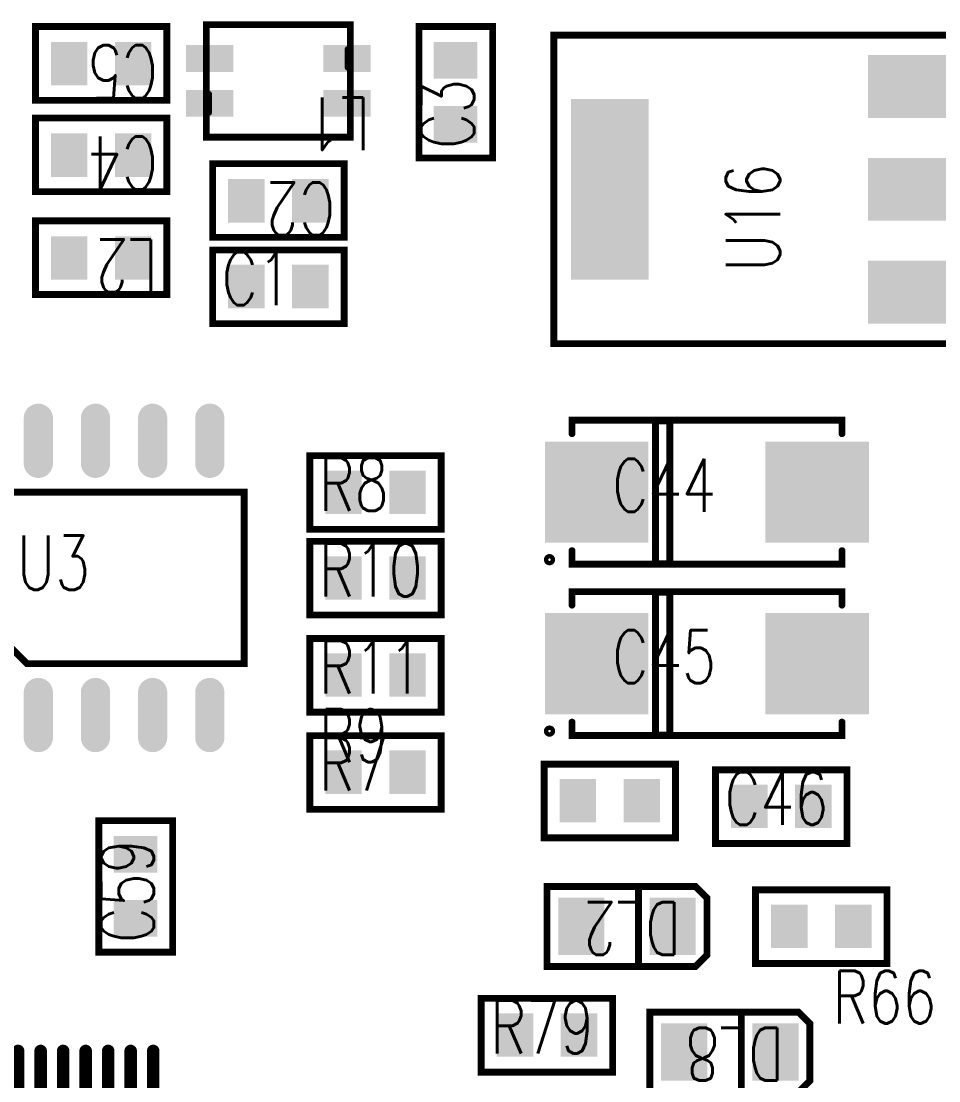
# Model space of a CAD drawing. Extents: x -268 to 95, y -38 to 132.
# Drawn here: x -240.79 to -220.4, y 108.2 to 131.76 of the extents above; entities that cross this region are included whole.
import ezdxf

# ---------------------------------------------------------------- set-up
doc = ezdxf.new("R2010")
doc.units = 0
for name, color, linetype in [('DRIL_NPLTE_THRU_01', 96, 'CONTINUOUS'), ('DRIL_NPLTE_THRU_06', 16, 'CONTINUOUS'), ('DRIL_PLTE_THRU_01', 96, 'CONTINUOUS'), ('DRIL_PLTE_THRU_06', 16, 'CONTINUOUS'), ('PADS_BOT', 1, 'CONTINUOUS'), ('PADS_INNER', 3, 'CONTINUOUS'), ('PADS_TOP', 3, 'CONTINUOUS'), ('PART_NAME_26', 255, 'CONTINUOUS'), ('PART_TOP_2DLINE_26', 255, 'CONTINUOUS'), ('PART_TOP_COPPER_26', 255, 'CONTINUOUS'), ('PART_TOP_TEXT_26', 255, 'CONTINUOUS')]:
    doc.layers.add(name, color=color, linetype=linetype)
doc.styles.add('W0$1524', font='simplex', dxfattribs={"width": 0.75})
doc.styles.add('W0$2032', font='simplex', dxfattribs={"width": 0.75})

# ---------------------------------------------------------------- blocks, each defined once
blk = doc.blocks.new('SMOOTH_0$1524')
at = {"const_width": 0.0762}
blk.add_lwpolyline([(-0.0381, 0, 1), (0.0381, 0, 1)], format="xyb", close=True, dxfattribs=at)
blk = doc.blocks.new('PART_BODY_TOP_52')
at = {"layer": 'PART_TOP_2DLINE_26', "const_width": 0.1524}
blk.add_lwpolyline([(-1.4605, -0.8255), (-1.4605, 0.8128), (-1.4605, 0.8128), (1.4605, 0.8128), (1.4605, -0.8255), (-1.4605, -0.8255)], dxfattribs=at)
at = {"layer": 'PART_TOP_2DLINE_26'}
for p in [(-1.4605, 0.8128), (-1.4605, 0.8128), (1.4605, 0.8128), (-1.4605, -0.8255), (-1.4605, -0.8255), (1.4605, -0.8255)]:
    blk.add_blockref('SMOOTH_0$1524', p, dxfattribs=at)
blk = doc.blocks.new('DRIL_HOLE_0')
blk.add_lwpolyline([(0, 0, 1), (0, 0, 1)], format="xyb", close=True)
blk = doc.blocks.new('PAD_0')
blk.add_lwpolyline([(0, 0, 1), (0, 0, 1)], format="xyb", close=True)
blk = doc.blocks.new('PAD_1')
at = {"const_width": 0.8128}
blk.add_lwpolyline([(-0.4826, 0), (0.4826, 0)], dxfattribs=at)
blk = doc.blocks.new('STK_TOP_5')
at = {"layer": 'DRIL_PLTE_THRU_01'}
blk.add_blockref('DRIL_HOLE_0', (0, 0), dxfattribs=at)
at = {"layer": 'DRIL_PLTE_THRU_06'}
blk.add_blockref('DRIL_HOLE_0', (0, 0), dxfattribs=at)
at = {"layer": 'PADS_BOT'}
blk.add_blockref('PAD_0', (0, 0), dxfattribs=at)
at = {"layer": 'PADS_INNER'}
blk.add_blockref('PAD_0', (0, 0), dxfattribs=at)
at = {"layer": 'PADS_TOP', "rotation": 90}
blk.add_blockref('PAD_1', (0, 0), dxfattribs=at)
blk = doc.blocks.new('SYM_TOP_4')
for name, p in [('PART_BODY_TOP_52', (0, 0)), ('STK_TOP_5', (-0.7112, 0)), ('STK_TOP_5', (0.7112, 0))]:
    blk.add_blockref(name, p)
blk = doc.blocks.new('PART_TOP_0')
blk.add_blockref('SYM_TOP_4', (0, 0))
at = {"layer": 'PART_NAME_26', "style": 'W0$1524', "width": 0.75}
blk.add_text('C1', height=1.17348, dxfattribs=at).set_placement((-1.25603, -0.4109506667))
blk = doc.blocks.new('PART_TOP_1')
blk.add_blockref('SYM_TOP_4', (0, 0))
at = {"layer": 'PART_NAME_26', "style": 'W0$1524', "width": 0.75}
blk.add_text('C2', height=1.17348, dxfattribs=at).set_placement((-1.25603, -0.4109506667))
blk = doc.blocks.new('PART_TOP_2')
blk.add_blockref('SYM_TOP_4', (0, 0))
at = {"layer": 'PART_NAME_26', "style": 'W0$1524', "width": 0.75}
blk.add_text('C3', height=1.17348, dxfattribs=at).set_placement((-1.25603, -0.4109506667))
blk = doc.blocks.new('PART_TOP_3')
blk.add_blockref('SYM_TOP_4', (0, 0))
at = {"layer": 'PART_NAME_26', "style": 'W0$1524', "width": 0.75}
blk.add_text('C4', height=1.17348, dxfattribs=at).set_placement((-1.25603, -0.4109506667))
blk = doc.blocks.new('PART_TOP_4')
blk.add_blockref('SYM_TOP_4', (0, 0))
at = {"layer": 'PART_NAME_26', "style": 'W0$1524', "width": 0.75}
blk.add_text('C5', height=1.17348, dxfattribs=at).set_placement((-1.25603, -0.4109506667))
blk = doc.blocks.new('PART_BODY_TOP_67')
at = {"layer": 'PART_TOP_2DLINE_26', "const_width": 0.1524}
for points in [[(2.99974, 1.2996333333), (2.99974, 1.6002), (-2.99974, 1.6002), (-2.99974, 1.2996333333)], [(2.99974, -1.2996333333), (2.99974, -1.5997766667), (-2.99974, -1.5997766667), (-2.99974, -1.2996333333)]]:
    blk.add_lwpolyline(points, dxfattribs=at)
at = {"layer": 'PART_TOP_COPPER_26', "const_width": 0.1524}
blk.add_lwpolyline([(-1.143, 1.5875), (-0.8255, 1.5875), (-0.8255, -1.5875), (-1.143, -1.5875)], close=True, dxfattribs=at)
blk.add_lwpolyline([(-3.54838, -1.4998693333, 1), (-3.4510133333, -1.4998693333, 1)], format="xyb", close=True, dxfattribs=at)
at = {"layer": 'PART_TOP_2DLINE_26'}
for p in [(-2.99974, 1.6002), (2.99974, 1.6002), (-2.99974, 1.2996333333), (2.99974, 1.2996333333), (-2.99974, -1.2996333333), (2.99974, -1.2996333333), (-2.99974, -1.5997766667), (2.99974, -1.5997766667)]:
    blk.add_blockref('SMOOTH_0$1524', p, dxfattribs=at)
at = {"layer": 'PART_TOP_COPPER_26'}
for p in [(-1.143, 1.5875), (-0.8255, 1.5875), (-1.143, -1.5875), (-0.8255, -1.5875)]:
    blk.add_blockref('SMOOTH_0$1524', p, dxfattribs=at)
blk = doc.blocks.new('PAD_5')
at = {"const_width": 2.2495933333}
blk.add_lwpolyline([(-1.1497733333, 0), (1.1497733333, 0)], dxfattribs=at)
blk = doc.blocks.new('STK_TOP_22')
at = {"layer": 'DRIL_NPLTE_THRU_01'}
blk.add_blockref('DRIL_HOLE_0', (0, 0), dxfattribs=at)
at = {"layer": 'DRIL_NPLTE_THRU_06'}
blk.add_blockref('DRIL_HOLE_0', (0, 0), dxfattribs=at)
at = {"layer": 'PADS_BOT'}
blk.add_blockref('PAD_0', (0, 0), dxfattribs=at)
at = {"layer": 'PADS_INNER'}
blk.add_blockref('PAD_0', (0, 0), dxfattribs=at)
at = {"layer": 'PADS_TOP'}
blk.add_blockref('PAD_5', (0, 0), dxfattribs=at)
blk = doc.blocks.new('SYM_TOP_19')
for name, p in [('PART_BODY_TOP_67', (0, 0)), ('STK_TOP_22', (-2.44983, 0)), ('STK_TOP_22', (2.44983, 0))]:
    blk.add_blockref(name, p)
blk = doc.blocks.new('PART_TOP_43')
blk.add_blockref('SYM_TOP_19', (0, 0))
at = {"layer": 'PART_NAME_26', "style": 'W0$1524', "width": 0.75}
blk.add_text('C44', height=1.17348, dxfattribs=at).set_placement((-2.1001566667, -0.432964))
blk = doc.blocks.new('PART_TOP_44')
blk.add_blockref('SYM_TOP_19', (0, 0))
at = {"layer": 'PART_NAME_26', "style": 'W0$1524', "width": 0.75}
blk.add_text('C45', height=1.17348, dxfattribs=at).set_placement((-2.1001566667, -0.432964))
blk = doc.blocks.new('PART_TOP_45')
blk.add_blockref('SYM_TOP_4', (0, 0))
at = {"layer": 'PART_NAME_26', "style": 'W0$1524', "width": 0.75}
blk.add_text('C46', height=1.17348, dxfattribs=at).set_placement((-1.25603, -0.4109506667))
blk = doc.blocks.new('PART_TOP_58')
blk.add_blockref('SYM_TOP_4', (0, 0))
at = {"layer": 'PART_NAME_26', "style": 'W0$1524', "width": 0.75}
blk.add_text('C59', height=1.17348, dxfattribs=at).set_placement((-1.25603, -0.4109506667))
blk = doc.blocks.new('PART_BODY_TOP_56')
at = {"layer": 'PART_TOP_2DLINE_26', "const_width": 0.1524}
for points in [[(-1.778, -0.635), (-1.524, -0.889), (1.778, -0.889), (1.778, 0.889), (-1.524, 0.889), (-1.778, 0.635), (-1.778, -0.635)], [(-0.254, 0.889), (-0.254, -0.889)]]:
    blk.add_lwpolyline(points, dxfattribs=at)
at = {"layer": 'PART_TOP_2DLINE_26'}
for p in [(-1.524, 0.889), (-0.254, 0.889), (1.778, 0.889), (-1.778, 0.635), (-1.778, -0.635), (-1.778, -0.635), (-1.524, -0.889), (-0.254, -0.889), (1.778, -0.889)]:
    blk.add_blockref('SMOOTH_0$1524', p, dxfattribs=at)
blk = doc.blocks.new('PAD_2')
at = {"const_width": 1.02616}
blk.add_lwpolyline([(-0.6366933333, 0), (0.6366933333, 0)], dxfattribs=at)
blk = doc.blocks.new('STK_TOP_11')
at = {"layer": 'DRIL_PLTE_THRU_01'}
blk.add_blockref('DRIL_HOLE_0', (0, 0), dxfattribs=at)
at = {"layer": 'DRIL_PLTE_THRU_06'}
blk.add_blockref('DRIL_HOLE_0', (0, 0), dxfattribs=at)
at = {"layer": 'PADS_BOT'}
blk.add_blockref('PAD_0', (0, 0), dxfattribs=at)
at = {"layer": 'PADS_INNER'}
blk.add_blockref('PAD_0', (0, 0), dxfattribs=at)
at = {"layer": 'PADS_TOP', "rotation": 90}
blk.add_blockref('PAD_2', (0, 0), dxfattribs=at)
blk = doc.blocks.new('SYM_TOP_8')
for name, p in [('PART_BODY_TOP_56', (0, 0)), ('STK_TOP_11', (-1.016, 0)), ('STK_TOP_11', (1.016, 0))]:
    blk.add_blockref(name, p)
blk = doc.blocks.new('PART_TOP_77')
blk.add_blockref('SYM_TOP_8', (0, 0))
at = {"layer": 'PART_NAME_26', "style": 'W0$1524', "width": 0.75}
blk.add_text('DL2', height=1.17348, dxfattribs=at).set_placement((-1.2022666667, -0.5413373333))
blk = doc.blocks.new('PART_TOP_83')
blk.add_blockref('SYM_TOP_8', (0, 0))
at = {"layer": 'PART_NAME_26', "style": 'W0$1524', "width": 0.75}
blk.add_text('DL8', height=1.17348, dxfattribs=at).set_placement((-1.2022666667, -0.5413373333))
blk = doc.blocks.new('PART_BODY_TOP_66')
at = {"layer": 'PART_TOP_2DLINE_26', "const_width": 0.1524}
for points in [[(-1.6002, -1.20015, 0.4142135624), (-1.5502466667, -1.2501033333), (-1.6002, -1.2501033333), (-1.6002, -1.20015), (-1.6002, 1.20015), (-1.6002, 1.2501033333), (-1.5502466667, 1.2501033333, 0.4142135624), (-1.6002, 1.20015)], [(1.6002, 1.20015, 0.4091108014), (1.5494, 1.2501033333), (1.6002, 1.2501033333), (1.6002, 1.20015), (1.6002, -1.20015), (1.6002, -1.2501033333), (1.5494, -1.2501033333, 0.4091108014), (1.6002, -1.20015)]]:
    blk.add_lwpolyline(points, format="xyb", dxfattribs=at)
for points in [[(1.5494, 1.2501033333), (-1.5502466667, 1.2501033333)], [(1.5494, 0.7001933333), (1.5494, 0.3001433333)], [(-1.5502466667, -0.7001933333), (-1.5502466667, -0.3001433333)], [(-1.5502466667, -1.2501033333), (1.5494, -1.2501033333)]]:
    blk.add_lwpolyline(points, dxfattribs=at)
at = {"layer": 'PART_TOP_2DLINE_26'}
for p in [(-1.5502466667, 1.2501033333), (1.5494, 1.2501033333), (1.5494, 1.2501033333), (1.6002, 1.2501033333), (1.6002, 1.20015), (1.6002, 1.20015), (1.5494, 0.7001933333), (1.5494, 0.3001433333), (-1.5502466667, -0.3001433333), (-1.5502466667, -0.7001933333), (-1.6002, -1.20015), (-1.6002, -1.20015), (-1.6002, -1.2501033333), (-1.5502466667, -1.2501033333), (-1.5502466667, -1.2501033333), (1.5494, -1.2501033333)]:
    blk.add_blockref('SMOOTH_0$1524', p, dxfattribs=at)
blk = doc.blocks.new('PAD_31')
at = {"const_width": 0.59944}
blk.add_lwpolyline([(-0.5249333333, 0), (0.5249333333, 0)], dxfattribs=at)
blk = doc.blocks.new('STK_TOP_21')
at = {"layer": 'DRIL_PLTE_THRU_01'}
blk.add_blockref('DRIL_HOLE_0', (0, 0), dxfattribs=at)
at = {"layer": 'DRIL_PLTE_THRU_06'}
blk.add_blockref('DRIL_HOLE_0', (0, 0), dxfattribs=at)
at = {"layer": 'PADS_BOT'}
blk.add_blockref('PAD_0', (0, 0), dxfattribs=at)
at = {"layer": 'PADS_INNER'}
blk.add_blockref('PAD_0', (0, 0), dxfattribs=at)
at = {"layer": 'PADS_TOP'}
blk.add_blockref('PAD_31', (0, 0), dxfattribs=at)
blk = doc.blocks.new('SYM_TOP_18')
for name, p in [('PART_BODY_TOP_66', (0, 0)), ('STK_TOP_21', (-1.5248466667, 0.4999566667)), ('STK_TOP_21', (1.5248466667, 0.4999566667)), ('STK_TOP_21', (-1.5248466667, -0.4999566667)), ('STK_TOP_21', (1.5248466667, -0.4999566667))]:
    blk.add_blockref(name, p)
blk = doc.blocks.new('PART_TOP_101')
blk.add_blockref('SYM_TOP_18', (0, 0))
at = {"layer": 'PART_NAME_26', "style": 'W0$1524', "width": 0.75}
blk.add_text('L1', height=1.17348, dxfattribs=at).set_placement((-2.032, 0.366712))
blk = doc.blocks.new('PART_TOP_102')
blk.add_blockref('SYM_TOP_4', (0, 0))
at = {"layer": 'PART_NAME_26', "style": 'W0$1524', "width": 0.75}
blk.add_text('L2', height=1.17348, dxfattribs=at).set_placement((-1.25603, -0.4109506667))
blk = doc.blocks.new('PART_TOP_121')
blk.add_blockref('SYM_TOP_4', (0, 0))
at = {"layer": 'PART_NAME_26', "style": 'W0$1524', "width": 0.75}
blk.add_text('R7', height=1.17348, dxfattribs=at).set_placement((-1.25603, -0.4109506667))
blk = doc.blocks.new('PART_TOP_122')
blk.add_blockref('SYM_TOP_4', (0, 0))
at = {"layer": 'PART_NAME_26', "style": 'W0$1524', "width": 0.75}
blk.add_text('R8', height=1.17348, dxfattribs=at).set_placement((-1.25603, -0.4109506667))
blk = doc.blocks.new('PART_TOP_123')
blk.add_blockref('SYM_TOP_4', (0, 0))
at = {"layer": 'PART_NAME_26', "style": 'W0$1524', "width": 0.75}
blk.add_text('R9', height=1.17348, dxfattribs=at).set_placement((-6.46303, 0.8590493333))
blk = doc.blocks.new('PART_TOP_124')
blk.add_blockref('SYM_TOP_4', (0, 0))
at = {"layer": 'PART_NAME_26', "style": 'W0$1524', "width": 0.75}
blk.add_text('R10', height=1.17348, dxfattribs=at).set_placement((-1.25603, -0.4109506667))
blk = doc.blocks.new('PART_TOP_125')
blk.add_blockref('SYM_TOP_4', (0, 0))
at = {"layer": 'PART_NAME_26', "style": 'W0$1524', "width": 0.75}
blk.add_text('R11', height=1.17348, dxfattribs=at).set_placement((-1.25603, -0.4109506667))
blk = doc.blocks.new('PART_TOP_180')
blk.add_blockref('SYM_TOP_4', (0, 0))
at = {"layer": 'PART_NAME_26', "style": 'W0$1524', "width": 0.75}
blk.add_text('R66', height=1.17348, dxfattribs=at).set_placement((0.254, -2.159))
blk = doc.blocks.new('PART_TOP_193')
blk.add_blockref('SYM_TOP_4', (0, 0))
at = {"layer": 'PART_NAME_26', "style": 'W0$1524', "width": 0.75}
blk.add_text('R79', height=1.17348, dxfattribs=at).set_placement((-1.25603, -0.4109506667))
blk = doc.blocks.new('PART_BODY_TOP_55')
at = {"layer": 'PART_TOP_2DLINE_26', "const_width": 0.1524}
blk.add_lwpolyline([(-1.016, 1.905), (-0.254, 1.143), (4.572, 1.143), (4.572, 4.953), (-1.016, 4.953), (-1.016, 1.905)], dxfattribs=at)
at = {"layer": 'PART_TOP_COPPER_26', "const_width": 0.1524}
blk.add_lwpolyline([(-1.0227793333, 0.84328, 1), (-0.7586073333, 0.84328, 1)], format="xyb", close=True, dxfattribs=at)
at = {"layer": 'PART_TOP_2DLINE_26'}
for p in [(-1.016, 4.953), (4.572, 4.953), (-1.016, 1.905), (-1.016, 1.905), (-0.254, 1.143), (4.572, 1.143)]:
    blk.add_blockref('SMOOTH_0$1524', p, dxfattribs=at)
blk = doc.blocks.new('PAD_36')
at = {"const_width": 0.3246966667}
blk.add_lwpolyline([(-0.5008033333, -0.162348), (0.5008033333, -0.162348, 1), (0.5008033333, 0.162348), (-0.5008033333, 0.162348, 1)], format="xyb", close=True, dxfattribs=at)
blk = doc.blocks.new('STK_TOP_10')
at = {"layer": 'DRIL_PLTE_THRU_01'}
blk.add_blockref('DRIL_HOLE_0', (0, 0), dxfattribs=at)
at = {"layer": 'DRIL_PLTE_THRU_06'}
blk.add_blockref('DRIL_HOLE_0', (0, 0), dxfattribs=at)
at = {"layer": 'PADS_BOT'}
blk.add_blockref('PAD_0', (0, 0), dxfattribs=at)
at = {"layer": 'PADS_INNER'}
blk.add_blockref('PAD_0', (0, 0), dxfattribs=at)
at = {"layer": 'PADS_TOP', "rotation": 90}
blk.add_blockref('PAD_36', (0, 0), dxfattribs=at)
blk = doc.blocks.new('SYM_TOP_7')
for name, p in [('STK_TOP_10', (0, 6.096)), ('STK_TOP_10', (1.27, 6.096)), ('STK_TOP_10', (2.54, 6.096)), ('STK_TOP_10', (3.81, 6.096)), ('PART_BODY_TOP_55', (0, 0)), ('STK_TOP_10', (0, 0)), ('STK_TOP_10', (1.27, 0)), ('STK_TOP_10', (2.54, 0)), ('STK_TOP_10', (3.81, 0))]:
    blk.add_blockref(name, p)
blk = doc.blocks.new('PART_TOP_203')
blk.add_blockref('SYM_TOP_7', (0, 0))
at = {"layer": 'PART_NAME_26', "style": 'W0$2032', "width": 0.75}
blk.add_text('U3', height=1.20904, dxfattribs=at).set_placement((-0.4796366667, 2.779818))
blk = doc.blocks.new('PART_BODY_TOP_53')
at = {"layer": 'PART_TOP_2DLINE_26', "const_width": 0.1524}
blk.add_lwpolyline([(-3.429, -4.5466), (-3.429, 4.5466), (3.429, 4.5466), (3.429, -4.5466), (-3.429, -4.5466)], dxfattribs=at)
at = {"layer": 'PART_TOP_2DLINE_26'}
for p in [(-3.429, 4.5466), (3.429, 4.5466), (-3.429, -4.5466), (-3.429, -4.5466), (3.429, -4.5466)]:
    blk.add_blockref('SMOOTH_0$1524', p, dxfattribs=at)
blk = doc.blocks.new('PAD_40')
at = {"const_width": 1.397}
blk.add_lwpolyline([(-0.8636, 0), (0.8636, 0)], dxfattribs=at)
blk = doc.blocks.new('STK_TOP_7')
at = {"layer": 'DRIL_PLTE_THRU_01'}
blk.add_blockref('DRIL_HOLE_0', (0, 0), dxfattribs=at)
at = {"layer": 'DRIL_PLTE_THRU_06'}
blk.add_blockref('DRIL_HOLE_0', (0, 0), dxfattribs=at)
at = {"layer": 'PADS_BOT'}
blk.add_blockref('PAD_0', (0, 0), dxfattribs=at)
at = {"layer": 'PADS_INNER'}
blk.add_blockref('PAD_0', (0, 0), dxfattribs=at)
at = {"layer": 'PADS_TOP', "rotation": 90}
blk.add_blockref('PAD_40', (0, 0), dxfattribs=at)
blk = doc.blocks.new('PAD_41')
at = {"const_width": 1.7272}
blk.add_lwpolyline([(-2.0066, 0), (2.0066, 0)], dxfattribs=at)
blk = doc.blocks.new('STK_TOP_8')
at = {"layer": 'DRIL_PLTE_THRU_01'}
blk.add_blockref('DRIL_HOLE_0', (0, 0), dxfattribs=at)
at = {"layer": 'DRIL_PLTE_THRU_06'}
blk.add_blockref('DRIL_HOLE_0', (0, 0), dxfattribs=at)
at = {"layer": 'PADS_BOT'}
blk.add_blockref('PAD_0', (0, 0), dxfattribs=at)
at = {"layer": 'PADS_INNER'}
blk.add_blockref('PAD_0', (0, 0), dxfattribs=at)
at = {"layer": 'PADS_TOP'}
blk.add_blockref('PAD_41', (0, 0), dxfattribs=at)
blk = doc.blocks.new('SYM_TOP_5')
for name, p in [('PART_BODY_TOP_53', (0, 0)), ('STK_TOP_8', (0, 3.302)), ('STK_TOP_7', (-2.286, -3.302)), ('STK_TOP_7', (0, -3.302)), ('STK_TOP_7', (2.286, -3.302))]:
    blk.add_blockref(name, p)
blk = doc.blocks.new('PART_TOP_216')
blk.add_blockref('SYM_TOP_5', (0, 0))
at = {"layer": 'PART_NAME_26', "style": 'W0$2032', "width": 0.75}
blk.add_text('U16', height=1.20904, dxfattribs=at).set_placement((-1.8343033333, -0.482388))
blk = doc.blocks.new('PART_BODY_TOP_81')
at = {"layer": 'PART_TOP_2DLINE_26', "const_width": 0.1524}
blk.add_lwpolyline([(0.508, 1.27), (-0.635, 2.413), (-0.635, 10.16), (8.255, 10.16), (8.255, 1.27), (0.508, 1.27)], dxfattribs=at)
at = {"layer": 'PART_TOP_COPPER_26', "const_width": 0.1524}
blk.add_lwpolyline([(-0.960408, 1.27, 1), (-0.3095906667, 1.27, 1)], format="xyb", close=True, dxfattribs=at)
at = {"layer": 'PART_TOP_2DLINE_26'}
for p in [(-0.635, 10.16), (8.255, 10.16), (-0.635, 2.413), (0.508, 1.27), (0.508, 1.27), (8.255, 1.27)]:
    blk.add_blockref('SMOOTH_0$1524', p, dxfattribs=at)
at = {"layer": 'PART_TOP_TEXT_26', "style": 'W0$2032', "width": 0.75}
blk.add_text('1', height=1.20904, dxfattribs=at).set_placement((-0.889, -0.7651746667))
blk = doc.blocks.new('PAD_45')
at = {"const_width": 0.2794}
blk.add_lwpolyline([(-0.889, 0), (0.889, 0)], dxfattribs=at)
blk = doc.blocks.new('STK_TOP_37')
at = {"layer": 'DRIL_PLTE_THRU_01'}
blk.add_blockref('DRIL_HOLE_0', (0, 0), dxfattribs=at)
at = {"layer": 'DRIL_PLTE_THRU_06'}
blk.add_blockref('DRIL_HOLE_0', (0, 0), dxfattribs=at)
at = {"layer": 'PADS_BOT'}
blk.add_blockref('PAD_0', (0, 0), dxfattribs=at)
at = {"layer": 'PADS_INNER'}
blk.add_blockref('PAD_0', (0, 0), dxfattribs=at)
at = {"layer": 'PADS_TOP', "rotation": 90}
blk.add_blockref('PAD_45', (0, 0), dxfattribs=at)
blk = doc.blocks.new('PAD_46')
at = {"const_width": 0.1397}
blk.add_lwpolyline([(-0.7493, -0.06985), (0.7493, -0.06985, 1), (0.7493, 0.06985), (-0.7493, 0.06985, 1)], format="xyb", close=True, dxfattribs=at)
blk = doc.blocks.new('STK_TOP_38')
at = {"layer": 'DRIL_PLTE_THRU_01'}
blk.add_blockref('DRIL_HOLE_0', (0, 0), dxfattribs=at)
at = {"layer": 'DRIL_PLTE_THRU_06'}
blk.add_blockref('DRIL_HOLE_0', (0, 0), dxfattribs=at)
at = {"layer": 'PADS_BOT'}
blk.add_blockref('PAD_0', (0, 0), dxfattribs=at)
at = {"layer": 'PADS_INNER'}
blk.add_blockref('PAD_0', (0, 0), dxfattribs=at)
at = {"layer": 'PADS_TOP', "rotation": 90}
blk.add_blockref('PAD_46', (0, 0), dxfattribs=at)
blk = doc.blocks.new('STK_TOP_39')
at = {"layer": 'DRIL_PLTE_THRU_01'}
blk.add_blockref('DRIL_HOLE_0', (0, 0), dxfattribs=at)
at = {"layer": 'DRIL_PLTE_THRU_06'}
blk.add_blockref('DRIL_HOLE_0', (0, 0), dxfattribs=at)
at = {"layer": 'PADS_BOT'}
blk.add_blockref('PAD_0', (0, 0), dxfattribs=at)
at = {"layer": 'PADS_INNER'}
blk.add_blockref('PAD_0', (0, 0), dxfattribs=at)
at = {"layer": 'PADS_TOP'}
blk.add_blockref('PAD_46', (0, 0), dxfattribs=at)
blk = doc.blocks.new('STK_TOP_40')
at = {"layer": 'DRIL_PLTE_THRU_01'}
blk.add_blockref('DRIL_HOLE_0', (0, 0), dxfattribs=at)
at = {"layer": 'DRIL_PLTE_THRU_06'}
blk.add_blockref('DRIL_HOLE_0', (0, 0), dxfattribs=at)
at = {"layer": 'PADS_BOT'}
blk.add_blockref('PAD_0', (0, 0), dxfattribs=at)
at = {"layer": 'PADS_INNER'}
blk.add_blockref('PAD_0', (0, 0), dxfattribs=at)
at = {"layer": 'PADS_TOP'}
blk.add_blockref('PAD_45', (0, 0), dxfattribs=at)
blk = doc.blocks.new('SYM_TOP_33')
for name, p in [('STK_TOP_37', (4.00304, 11.4681)), ('STK_TOP_38', (0, 11.4681)), ('STK_TOP_38', (0.50038, 11.4681)), ('STK_TOP_38', (1.00076, 11.4681)), ('STK_TOP_38', (1.50114, 11.4681)), ('STK_TOP_38', (2.00152, 11.4681)), ('STK_TOP_38', (2.5019, 11.4681)), ('STK_TOP_38', (3.00228, 11.4681)), ('STK_TOP_38', (3.50266, 11.4681)), ('STK_TOP_38', (4.50342, 11.4681)), ('STK_TOP_38', (5.0038, 11.4681)), ('STK_TOP_38', (5.50418, 11.4681)), ('STK_TOP_38', (6.00456, 11.4681)), ('STK_TOP_38', (6.50494, 11.4681)), ('STK_TOP_38', (7.00532, 11.4681)), ('STK_TOP_38', (7.5057, 11.4681)), ('PART_BODY_TOP_81', (0, 0)), ('STK_TOP_39', (-1.9812, 9.4869)), ('STK_TOP_39', (9.4869, 9.4869)), ('STK_TOP_40', (-1.9812, 8.98652)), ('STK_TOP_39', (9.4869, 8.98652)), ('STK_TOP_39', (-1.9812, 8.48614)), ('STK_TOP_40', (9.4869, 8.48614)), ('STK_TOP_39', (-1.9812, 7.98576)), ('STK_TOP_39', (9.4869, 7.98576)), ('STK_TOP_39', (-1.9812, 7.48538)), ('STK_TOP_39', (9.4869, 7.48538)), ('STK_TOP_39', (-1.9812, 6.985)), ('STK_TOP_39', (9.4869, 6.985)), ('STK_TOP_39', (-1.9812, 6.48462)), ('STK_TOP_39', (9.4869, 6.48462)), ('STK_TOP_39', (-1.9812, 5.98424)), ('STK_TOP_39', (9.4869, 5.98424)), ('STK_TOP_39', (-1.9812, 5.48386)), ('STK_TOP_39', (9.4869, 5.48386)), ('STK_TOP_39', (-1.9812, 4.98348)), ('STK_TOP_39', (9.4869, 4.98348)), ('STK_TOP_39', (-1.9812, 4.4831)), ('STK_TOP_39', (9.4869, 4.4831)), ('STK_TOP_40', (-1.9812, 3.98272)), ('STK_TOP_39', (9.4869, 3.98272)), ('STK_TOP_39', (-1.9812, 3.48234)), ('STK_TOP_40', (9.4869, 3.48234)), ('STK_TOP_39', (-1.9812, 2.98196)), ('STK_TOP_39', (9.4869, 2.98196)), ('STK_TOP_39', (-1.9812, 2.48158)), ('STK_TOP_39', (9.4869, 2.48158)), ('STK_TOP_39', (-1.9812, 1.9812)), ('STK_TOP_39', (9.4869, 1.9812)), ('STK_TOP_37', (0, 0)), ('STK_TOP_37', (4.50342, 0)), ('STK_TOP_38', (0.50038, 0)), ('STK_TOP_38', (1.00076, 0)), ('STK_TOP_38', (1.50114, 0)), ('STK_TOP_38', (2.00152, 0)), ('STK_TOP_38', (2.5019, 0)), ('STK_TOP_38', (3.00228, 0)), ('STK_TOP_38', (3.50266, 0)), ('STK_TOP_38', (4.00304, 0)), ('STK_TOP_38', (5.0038, 0)), ('STK_TOP_38', (5.50418, 0)), ('STK_TOP_38', (6.00456, 0)), ('STK_TOP_38', (6.50494, 0)), ('STK_TOP_38', (7.00532, 0)), ('STK_TOP_38', (7.5057, 0))]:
    blk.add_blockref(name, p)
blk = doc.blocks.new('PART_TOP_219')
blk.add_blockref('SYM_TOP_33', (0, 0))
at = {"layer": 'PART_NAME_26', "style": 'W0$2032', "width": 0.75}
blk.add_text('U19', height=1.03124, dxfattribs=at).set_placement((2.11201, 7.7538786667))

msp = doc.modelspace()

# ---------------------------------------------------------------- block references
for name, p, rotation in [('PART_TOP_4', (-239.014, 130.81), 180), ('PART_TOP_101', (-235.077, 130.429), 180), ('PART_TOP_2', (-231.14, 130.175), 90), ('PART_TOP_216', (-224.409, 128.016), 90), ('PART_TOP_3', (-239.014, 128.778), 180), ('PART_TOP_1', (-235.077, 127.762), 180), ('PART_TOP_102', (-239.014, 126.492), 180), ('PART_TOP_58', (-238.252, 112.522), 90), ('PART_TOP_77', (-227.33, 111.633), 180), ('PART_TOP_83', (-225.044, 108.839), 180)]:
    msp.add_blockref(name, p, dxfattribs=dict(rotation=rotation))
for name, p in [('PART_TOP_0', (-235.077, 125.857)), ('PART_TOP_203', (-240.411, 116.332)), ('PART_TOP_43', (-225.552, 121.285)), ('PART_TOP_122', (-232.918, 121.285)), ('PART_TOP_124', (-232.918, 119.38)), ('PART_TOP_44', (-225.552, 117.475)), ('PART_TOP_125', (-232.918, 117.221)), ('PART_TOP_123', (-227.711, 114.427)), ('PART_TOP_121', (-232.918, 115.062)), ('PART_TOP_45', (-223.901, 114.3)), ('PART_TOP_180', (-223.012, 111.633)), ('PART_TOP_193', (-229.108, 109.22)), ('PART_TOP_219', (-245.364, 96.647))]:
    msp.add_blockref(name, p)

doc.saveas('drawing.dxf')
